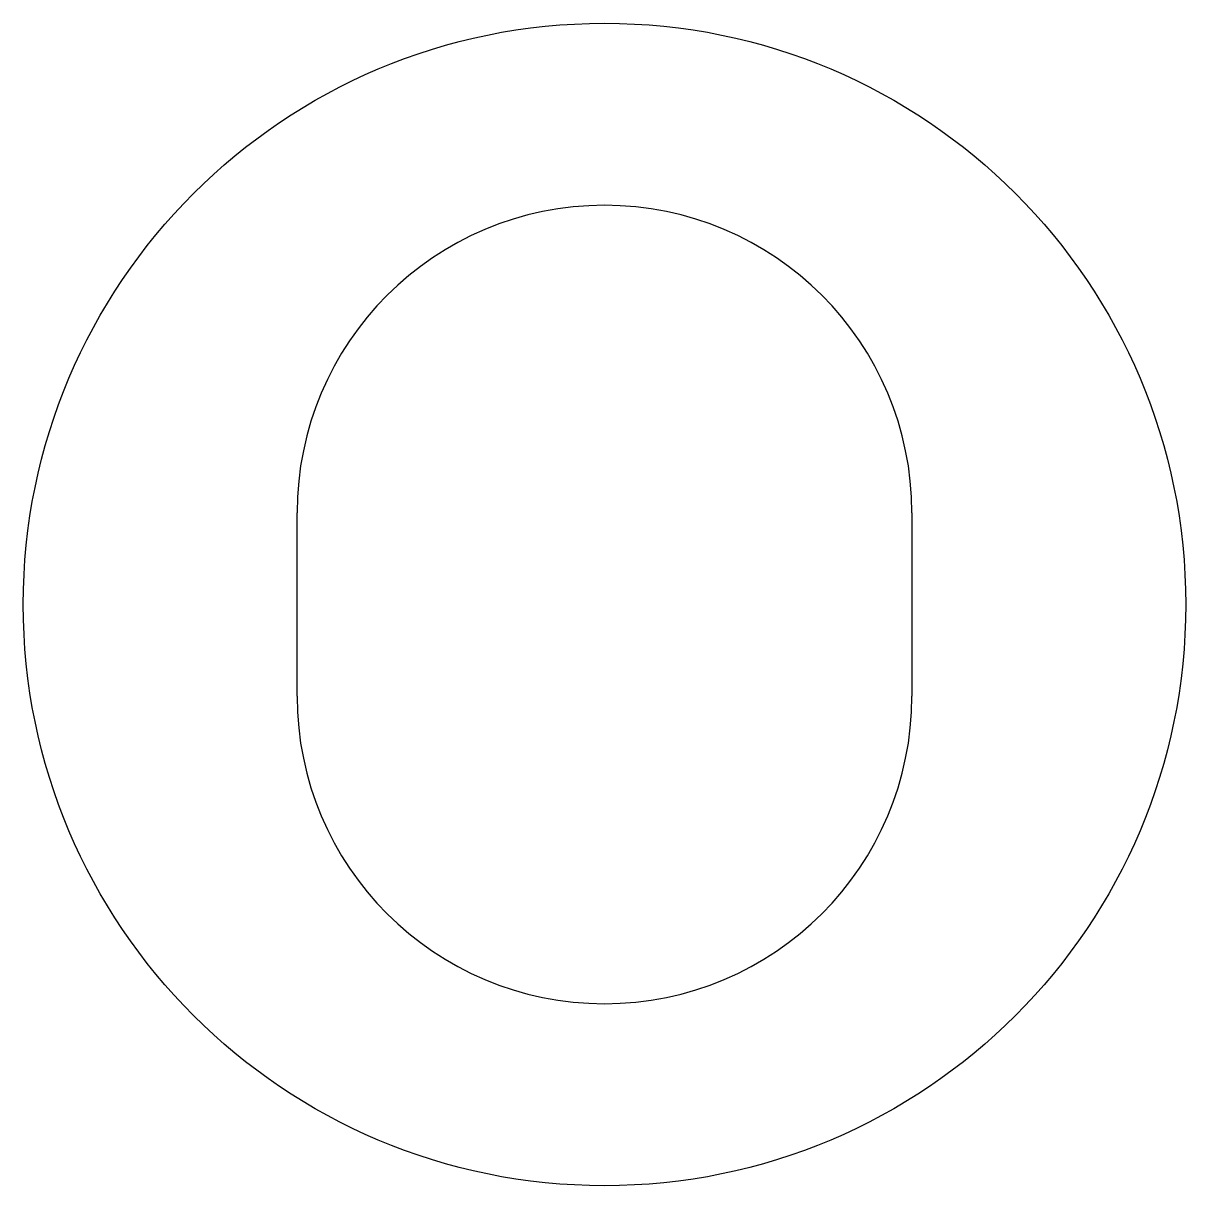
# Model space of a CAD drawing. Header units: millimetres. Extents: x -110 to 110, y -110 to 110.
import ezdxf

# ---------------------------------------------------------------- set-up
doc = ezdxf.new("R2010")
doc.units = ezdxf.units.MM

msp = doc.modelspace()

# ---------------------------------------------------------------- linework, layer by layer
for p, q in [((-58.175, -17.375), (-58.175, 17.375)), ((58.175, 17.375), (58.175, -17.375))]:
    msp.add_line(p, q)
msp.add_circle((0, 0), 110)
for centre, start, end in [((0, 17.375), 0, 180), ((0, -17.375), 180, 360)]:
    msp.add_arc(centre, 58.175, start, end)

doc.saveas('drawing.dxf')
